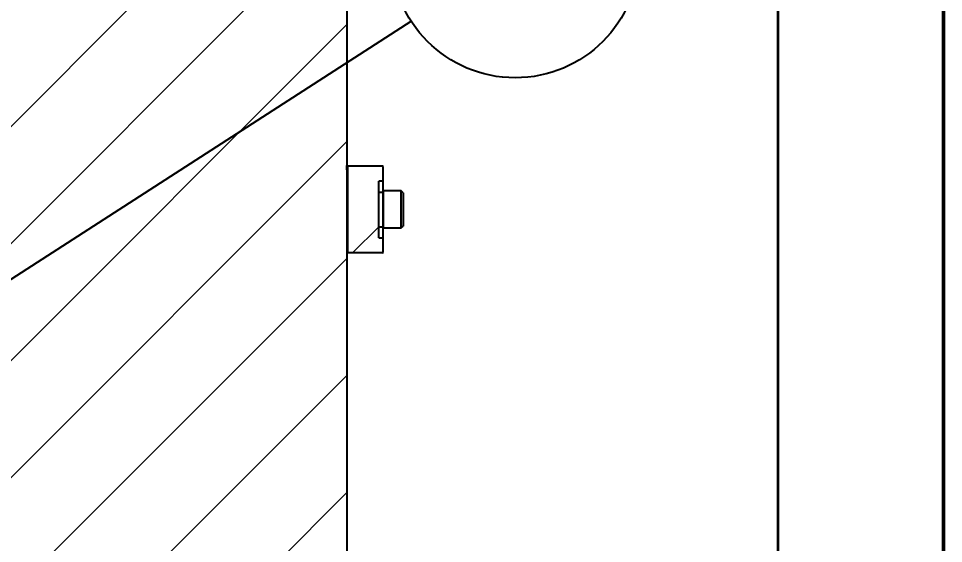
# Model space of a CAD drawing. Header units: millimetres. Extents: x 0 to 279, y 0 to 216.
# Drawn here: x 243.91 to 279.4, y 61.48 to 81.62 of the extents above; entities that cross this region are included whole.
import ezdxf

# ---------------------------------------------------------------- set-up
doc = ezdxf.new("R2010")
doc.units = ezdxf.units.MM
for name, color, linetype in [('DIM', 1, 'Continuous'), ('PAGE_BORDER', 7, 'Continuous'), ('TITLE_BLOCK_TEXT', 8, 'Continuous')]:
    doc.layers.add(name, color=color, linetype=linetype)
doc.styles.add('SLDTEXTSTYLE0', font='TXT', dxfattribs={"width": 0.75})
doc.dimstyles.new('SLDDIMSTYLE0', dxfattribs={"dimtxt": 0.18, "dimasz": 3.302, "dimexe": 0, "dimexo": 0.0625, "dimgap": 0, "dimtad": 0, "dimtih": 1, "dimtoh": 1, "dimdec": 0, "dimrnd": 1e-09, "dimzin": 0, "dimdsep": 46, "dimtxsty": 'Standard', "dimsah": 1, "dimcen": 0.09, "dimadec": 0, "dimazin": 0, "dimtfac": 3.302, "dimtdec": 0, "dimtofl": 0, "dimtmove": 0, "dimatfit": 3, "dimfxl": 0, "dimfrac": 2, "dimtolj": 1, "dimtzin": 0, "dimarcsym": 0})

# ---------------------------------------------------------------- blocks, each defined once
blk = doc.blocks.new('SW_NOTE_37')
at = {"layer": 'DIM', "color": 0}
blk.add_circle((3.995, 2.579), 4.755, dxfattribs=at)
at = {"layer": 'DIM', "color": 0, "insert": (3.925, 4.442), "char_height": 3.5, "attachment_point": 2, "style": 'SLDTEXTSTYLE0'}
blk.add_mtext('12', dxfattribs=at)

msp = doc.modelspace()

# ---------------------------------------------------------------- hatches: boundary and pattern name
at = {"layer": 'TITLE_BLOCK_TEXT', "linetype": 'Continuous', "lineweight": 18}
h = msp.add_hatch(dxfattribs=at)
h.set_pattern_fill('ANSI31', color=256, style=0)
edge = h.paths.add_edge_path(flags=0)
edge.add_line((256.509, 59.492), (256.509, 83.621))
edge.add_line((256.509, 83.621), (256.484, 83.646))
edge.add_line((256.484, 83.646), (243.2, 83.646))
edge.add_line((243.2, 83.646), (243.175, 83.621))
edge.add_line((243.175, 83.621), (243.175, 59.492))
edge.add_line((243.175, 59.492), (243.387, 59.492))
edge.add_line((243.387, 59.492), (243.387, 52.504))
edge.add_spline(control_points=[(243.387, 52.504), (243.396, 52.496), (243.404, 52.487), (243.413, 52.479)], knot_values=[0.068375, 0.068375, 0.068375, 0.068375, 0.06859, 0.06859, 0.06859, 0.06859], weights=[1, 1, 1, 1], degree=3, periodic=0)
edge.add_line((243.413, 52.479), (256.271, 52.479))
edge.add_spline(control_points=[(256.271, 52.479), (256.28, 52.487), (256.288, 52.496), (256.297, 52.504)], knot_values=[0.166835, 0.166835, 0.166835, 0.166835, 0.167049, 0.167049, 0.167049, 0.167049], weights=[1, 1, 1, 1], degree=3, periodic=0)
edge.add_line((256.297, 52.504), (256.297, 59.492))
edge.add_line((256.297, 59.492), (256.509, 59.492))
h = msp.add_hatch(dxfattribs=at)
h.set_pattern_fill('ANSI31', color=256, style=0)
h.paths.add_polyline_path([(256.509, 75.979), (256.509, 75.812), (256.51, 75.812), (256.51, 75.979)], flags=0)
h = msp.add_hatch(dxfattribs=at)
h.set_pattern_fill('ANSI38', color=256, style=0)
h.paths.add_polyline_path([(256.546, 75.962), (256.529, 75.946), (256.529, 72.646), (256.546, 72.629), (257.879, 72.629), (257.896, 72.646), (257.896, 73.212), (257.729, 73.212), (257.729, 73.632), (257.729, 73.632), (257.729, 73.787), (257.729, 73.787), (257.729, 74.803), (257.729, 74.803), (257.729, 74.96), (257.729, 74.96), (257.729, 75.379), (257.896, 75.379), (257.896, 75.946), (257.879, 75.962)], flags=0)

# ---------------------------------------------------------------- linework, layer by layer
at = {"color": 7, "linetype": 'Continuous', "lineweight": 50}
msp.add_line((279.4, 0), (279.4, 215.9), dxfattribs=at)
at = {"color": 7, "linetype": 'Continuous', "lineweight": 25}
for p, q in [((256.509, 83.621), (256.509, 59.492)), ((256.509, 75.812), (256.509, 75.979)), ((256.509, 75.979), (256.51, 75.979)), ((256.51, 75.979), (256.51, 75.812)), ((256.51, 75.962), (256.546, 75.962)), ((256.546, 75.962), (256.529, 75.946)), ((257.879, 75.962), (256.546, 75.962)), ((257.896, 75.946), (257.879, 75.962)), ((256.509, 75.812), (256.51, 75.812)), ((256.529, 75.946), (256.51, 75.946)), ((256.529, 75.946), (256.529, 72.646)), ((257.896, 75.379), (257.896, 75.946)), ((257.896, 75.379), (257.729, 75.379)), ((257.729, 74.96), (257.729, 75.379)), ((257.896, 74.962), (257.896, 75.379)), ((257.729, 74.962), (257.896, 74.962)), ((257.729, 74.96), (257.729, 74.96)), ((257.729, 74.803), (257.729, 74.96)), ((257.9, 75.004), (257.896, 75)), ((257.896, 73.629), (257.896, 74.962)), ((258.592, 75.004), (257.9, 75.004)), ((257.9, 75.004), (257.9, 73.587)), ((258.663, 74.933), (258.592, 75.004)), ((258.592, 73.587), (258.592, 75.004)), ((258.663, 74.933), (258.663, 73.658)), ((257.729, 74.803), (257.729, 74.803)), ((257.729, 73.787), (257.729, 74.803)), ((257.729, 73.787), (257.729, 73.787)), ((257.729, 73.632), (257.729, 73.787)), ((257.729, 73.632), (257.729, 73.632)), ((257.729, 73.212), (257.729, 73.632)), ((257.729, 73.629), (257.896, 73.629)), ((257.896, 73.212), (257.896, 73.629)), ((257.896, 73.592), (257.9, 73.587)), ((257.9, 73.587), (258.592, 73.587)), ((258.592, 73.587), (258.663, 73.658)), ((257.729, 73.212), (257.896, 73.212)), ((257.896, 72.646), (257.896, 73.212)), ((256.509, 72.646), (256.529, 72.646)), ((256.546, 72.629), (256.509, 72.629)), ((256.529, 72.646), (256.546, 72.629)), ((257.879, 72.629), (256.546, 72.629)), ((257.879, 72.629), (257.896, 72.646))]:
    msp.add_line(p, q, dxfattribs=at)
at = {"layer": 'PAGE_BORDER', "lineweight": 35}
msp.add_line((273.05, 209.55), (273.05, 6.35), dxfattribs=at)

# ---------------------------------------------------------------- block references
at = {"layer": 'DIM'}
msp.add_blockref('SW_NOTE_37', (258.972, 81.525), dxfattribs=at)

# ---------------------------------------------------------------- leaders
msp.add_leader([(238.738, 68.462), (258.972, 81.525)], dimstyle='SLDDIMSTYLE0', dxfattribs=at)

doc.saveas('drawing.dxf')
